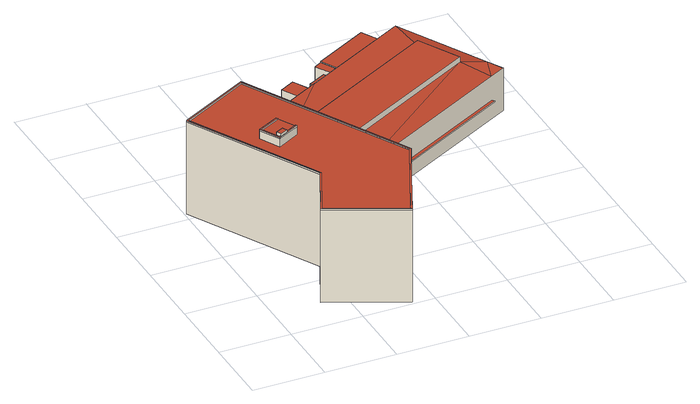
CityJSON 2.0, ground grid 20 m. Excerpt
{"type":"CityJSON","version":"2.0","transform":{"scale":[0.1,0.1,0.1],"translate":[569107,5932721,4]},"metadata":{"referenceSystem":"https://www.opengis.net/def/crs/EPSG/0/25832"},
"CityObjects":{
"building1":{"type":"Building","attributes":{"Grundfläche 2D":"1614.594357","Grundhöhe NN":"4.116"},"children":["building1-1","building1-2"],"geometry":[{"type":"MultiSurface","lod":"3","boundaries":[[[0,1,2,3,4,5,6,7,8,9,10,11,12,13]],[[4,3,14,15,16,17,11,10,18]],[[19,20,21,22,23,24,25,26,27,28,29,30]],[[31,32,33,34,35,36,37,38],[39,40,41,42]],[[5,4,31,38]],[[36,7,6,5,38,37]],[[34,9,8,7,36,35]],[[10,9,34,33]],[[43,44,45,13,12,11]],[[45,46,0,13]],[[46,47,1,0]],[[47,48,49,3,2,1]],[[3,49,50,51,52,16,15,14]],[[52,53,43,11,17,16]],[[33,32,18,10]],[[32,31,4,18]],[[22,41,40,54,23]],[[54,40,39,55]],[[20,55,39,42,21]],[[42,41,22,21]],[[56,57,52,51,50,49,58,59]],[[60,43,53,52,57,61]],[[62,45,44,43,60,63]],[[46,45,62,64]],[[47,46,64,65]],[[49,48,47,65,66,58]],[[58,66,65,64,62,63,60,61,57,56,59]]],"semantics":{"surfaces":[{"type":"RoofSurface"},{"type":"WallSurface"},{"type":"GroundSurface"}],"values":[0,0,0,0,1,1,1,1,1,1,1,1,1,1,1,1,1,1,1,1,1,1,1,1,1,1,2]}}]},
"building1-1":{"type":"BuildingInstallation","parents":["building1"],"geometry":[{"type":"MultiSurface","lod":"3","boundaries":[[[67,68,69,70,71]],[[69,68,29,28]],[[27,72,73,71,70,69,28]],[[74,75,76,77,67,71,73]],[[68,67,77,78,30,29]]],"semantics":{"surfaces":[{"type":"RoofSurface"},{"type":"WallSurface"}],"values":[0,1,1,1,1]}}]},
"building1-2":{"type":"BuildingInstallation","parents":["building1"],"geometry":[{"type":"MultiSurface","lod":"3","boundaries":[[[77,73,72,79,80,81,82,83,84,85,86,78]],[[23,54,83,82]],[[54,55,84,83]],[[55,20,85,84]],[[86,85,20,19]],[[78,86,19,30]],[[74,73,77,76,75]],[[79,72,27,26]],[[80,79,26,25]],[[81,80,25,24]],[[82,81,24,23]]],"semantics":{"surfaces":[{"type":"RoofSurface"},{"type":"WallSurface"}],"values":[0,1,1,1,1,1,1,1,1,1,1]}}]},
"building2":{"type":"Building","attributes":{"Grundfläche 2D":"30.223239","Grundhöhe NN":"4.756"},"geometry":[{"type":"Solid","lod":"3","boundaries":[[[[87,88,89,90]],[[91,92,90,89]],[[92,93,87,90]],[[93,94,88,87]],[[94,91,89,88]],[[94,93,92,91]]]],"semantics":{"surfaces":[{"type":"RoofSurface"},{"type":"WallSurface"},{"type":"GroundSurface"}],"values":[[0,1,1,1,1,2]]}}]},
"building3":{"type":"Building","attributes":{"Grundfläche 2D":"29.163242","Grundhöhe NN":"4.608"},"geometry":[{"type":"Solid","lod":"3","boundaries":[[[[95,96,97,98]],[[99,100,98,97]],[[100,101,95,98]],[[101,102,96,95]],[[102,99,97,96]],[[102,101,100,99]]]],"semantics":{"surfaces":[{"type":"RoofSurface"},{"type":"WallSurface"},{"type":"GroundSurface"}],"values":[[0,1,1,1,1,2]]}}]},
"building4":{"type":"Building","attributes":{"Grundfläche 2D":"2113.889814","Grundhöhe NN":"4.608"},"children":["building4-1","building4-2"],"geometry":[{"type":"Solid","lod":"3","boundaries":[[[[103,104,105,106,107,108,109,110]],[[111,103,110]],[[112,113,111]],[[113,103,111]],[[113,114,115,103]],[[115,114,116,106,105]],[[117,118,119,120]],[[121,122,123,124,125,126]],[[103,118,117,104]],[[120,105,104,117]],[[119,118,103,115]],[[105,120,119,115]],[[109,108,127,128]],[[112,111,110,109,128,129]],[[114,113,112,129,130]],[[107,121,131,127,108]],[[123,122,106,116,114,130,132,124]],[[106,122,121,107]],[[125,124,132,133]],[[126,125,133,134]],[[121,126,134,131]],[[134,133,132,130,129,128,127,131]]]],"semantics":{"surfaces":[{"type":"RoofSurface"},{"type":"WallSurface"},{"type":"GroundSurface"}],"values":[[0,0,0,0,0,0,0,0,1,1,1,1,1,1,1,1,1,1,1,1,1,2]]}}]},
"building4-1":{"type":"BuildingInstallation","parents":["building4"],"geometry":[{"type":"MultiSurface","lod":"3","boundaries":[[[135,136,137,138]],[[139,140,138,137]],[[140,141,135,138]],[[141,142,136,135]],[[142,139,137,136]],[[142,141,140,139]]],"semantics":{"surfaces":[{"type":"RoofSurface"},{"type":"WallSurface"},{"type":"OuterCeilingSurface"}],"values":[0,1,1,1,1,2]}}]},
"building4-2":{"type":"BuildingInstallation","parents":["building4"],"geometry":[{"type":"MultiSurface","lod":"3","boundaries":[[[143,144,145,146]],[[146,145,147,148]],[[143,146,148,149]],[[144,143,149,150]],[[145,144,150,147]],[[150,149,148,147]]],"semantics":{"surfaces":[{"type":"RoofSurface"},{"type":"WallSurface"},{"type":"OuterCeilingSurface"}],"values":[0,1,1,1,1,2]}}]},
"building5":{"type":"Building","attributes":{"Grundfläche 2D":"14.412181","Grundhöhe NN":"5.011"},"geometry":[{"type":"Solid","lod":"3","boundaries":[[[[151,152,153,154]],[[155,156,154,153]],[[156,157,151,154]],[[157,158,152,151]],[[158,155,153,152]],[[158,157,156,155]]]],"semantics":{"surfaces":[{"type":"RoofSurface"},{"type":"WallSurface"},{"type":"GroundSurface"}],"values":[[0,1,1,1,1,2]]}}]},
"building6":{"type":"Building","attributes":{"Grundfläche 2D":"102.113554","Grundhöhe NN":"5.073"},"geometry":[{"type":"Solid","lod":"3","boundaries":[[[[159,160,161,162]],[[163,164,162,161]],[[164,165,159,162]],[[165,166,160,159]],[[166,163,161,160]],[[166,165,164,163]]]],"semantics":{"surfaces":[{"type":"RoofSurface"},{"type":"WallSurface"},{"type":"GroundSurface"}],"values":[[0,1,1,1,1,2]]}}]}
},
"vertices":[
[202,259,276],[131,105,276],[335,10,276],[340,8,276],[337,14,276],[137,107,276],[206,257,276],[207,259,276],[206,261,276],[11,623,276],[206,728,276],[208,734,276],[9,628,276],[5,625,276],[401,142,276],[458,265,276],[459,267,276],[210,730,276],[454,267,276],[228,457,296],[230,453,296],[231,454,296],[201,510,296],[199,509,296],[202,505,296],[144,474,296],[169,426,296],[173,428,296],[167,439,296],[189,451,296],[195,440,296],[337,14,273],[454,267,273],[206,728,273],[11,623,273],[206,261,273],[207,259,273],[206,257,273],[137,107,273],[167,419,273],[137,476,273],[201,510,273],[231,454,273],[208,734,273],[9,628,273],[5,625,273],[202,259,273],[131,105,273],[335,10,273],[340,8,273],[401,142,273],[458,265,273],[459,267,273],[210,730,273],[137,476,296],[167,419,296],[458,265,1],[459,267,1],[340,8,1],[401,142,1],[208,734,1],[210,730,1],[5,625,1],[9,628,1],[202,259,1],[131,105,1],[335,10,1],
[196,438,304],[189,451,304],[167,439,305],[173,428,305],[174,426,305],[173,428,299],[174,426,299],[174,426,296],[195,437,296],[196,438,296],[196,438,299],[195,440,299],
[169,426,299],[144,474,299],[202,505,299],[199,509,299],[137,476,299],[167,419,299],[230,453,299],[228,457,299],
[391,838,66],[434,862,66],[405,915,66],[361,891,66],[405,915,8],[361,891,8],[391,838,8],[434,862,8],
[434,862,96],[476,884,96],[447,938,96],[405,915,96],[447,938,6],[405,915,6],[434,862,6],[476,884,6],
[841,790,134],[358,532,131],[296,648,131],[467,855,131],[464,854,131],[216,720,131],[375,424,131],[411,444,131],[885,698,131],[928,721,131],[905,764,131],[769,1017,131],[778,907,134],[512,879,131],[358,532,148],[841,790,148],[778,907,148],[296,648,148],[464,854,129],[467,855,129],[512,879,129],[514,881,129],[510,889,129],[459,862,129],[216,720,6],[375,424,6],[928,721,6],[769,1017,6],[464,854,6],[514,881,6],[510,889,6],[459,862,6],
[915,769,62],[802,980,62],[792,975,62],[905,764,62],[792,975,60],[905,764,60],[915,769,60],[802,980,60],
[416,434,62],[890,689,62],[885,698,62],[411,444,62],[885,698,60],[411,444,60],[416,434,60],[890,689,60],
[558,928,95],[579,939,95],[550,992,95],[529,980,95],[550,992,10],[529,980,10],[558,928,10],[579,939,10],
[729,1021,98],[700,1073,98],[550,992,98],[579,939,98],[550,992,11],[579,939,11],[729,1021,11],[700,1073,11]
]}
